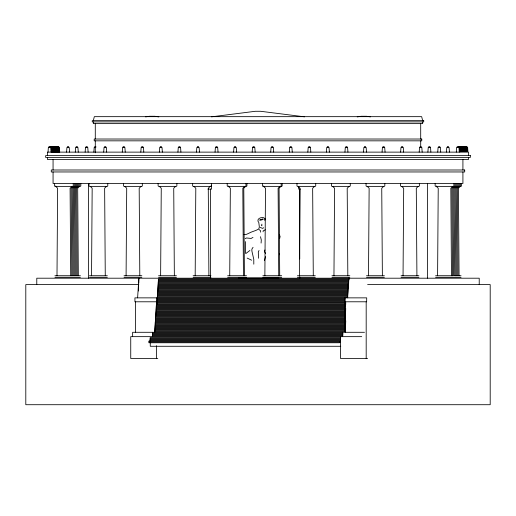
<?xml version="1.0" encoding="UTF-8"?>
<svg xmlns="http://www.w3.org/2000/svg" width="516" height="516" viewBox="0 0 516 516"><rect width="100%" height="100%" fill="white"/><g stroke="black" fill="none" stroke-linecap="round" stroke-linejoin="round"><path stroke-width="0.77" d="M56.999 275.725L57.624 188.256L55.76 186.379M91.545 275.725L92.171 188.256L90.306 186.379M126.091 275.725L126.71 188.256L124.853 186.379M160.631 275.725L161.256 188.256L159.399 186.379M195.177 275.725L195.803 188.256L193.939 186.379M229.723 275.725L230.349 188.256L228.485 186.379M264.869 275.725L265.501 188.256L263.618 186.379M299.415 275.725L300.041 188.256L298.164 186.379M333.955 275.725L334.587 188.256L332.704 186.379M368.501 275.725L369.133 188.256L367.25 186.379M403.048 275.725L403.68 188.256L401.796 186.379M437.594 275.725L438.226 188.256L436.343 186.379M245.429 241.598L245.584 253.214L245.874 253.511L249.873 250.479M279.408 254.756L279.472 253.414M137.611 297.861L138.849 278.201L138.849 283.013M347.41 297.861L348.655 278.201M261.09 243.075L261.302 239.985L260.49 236.721M48.027 152.123L48.369 147.46L59.372 147.46L59.714 152.123M66.583 152.123L66.925 147.46L69.228 147.46L69.57 152.123M75.284 152.123L75.626 147.46L77.929 147.46L78.271 152.123M85.14 152.123L85.482 147.46L87.784 147.46L88.126 152.123M93.841 152.123L94.189 147.46L95.905 147.46M103.697 152.123L104.039 147.46L106.341 147.46L106.683 152.123M122.253 152.123L122.602 147.46L124.898 147.46L125.24 152.123M140.816 152.123L141.158 147.46L143.454 147.46L143.803 152.123M159.373 152.123L159.715 147.46L162.018 147.46L162.359 152.123M177.93 152.123L178.272 147.46L180.574 147.46L180.916 152.123M196.486 152.123L196.835 147.46L199.131 147.46L199.473 152.123M215.049 152.123L215.391 147.46L217.688 147.46L218.036 152.123M233.606 152.123L233.948 147.46L236.251 147.46L236.592 152.123M252.163 152.123L252.505 147.46L254.807 147.46L255.149 152.123M270.719 152.123L271.061 147.46L273.364 147.46L273.706 152.123M289.276 152.123L289.624 147.46L291.921 147.46L292.262 152.123M307.839 152.123L308.181 147.46L310.477 147.46L310.825 152.123M326.396 152.123L326.738 147.46L329.04 147.46L329.382 152.123M344.952 152.123L345.294 147.46L347.597 147.46L347.939 152.123M363.509 152.123L363.857 147.46L366.154 147.46L366.495 152.123M382.066 152.123L382.414 147.46L384.71 147.46L385.059 152.123M400.629 152.123L400.971 147.46L403.267 147.46L403.615 152.123M419.185 152.123L419.527 147.46L421.83 147.46L422.172 152.123M427.887 152.123L428.235 147.46L430.531 147.46L430.873 152.123M437.742 152.123L438.084 147.46L440.387 147.46L440.728 152.123M446.443 152.123L446.792 147.46L449.088 147.46L449.436 152.123M456.299 152.123L456.647 147.46L467.644 147.46L467.902 152.123M263.096 231.8L263.186 230.871L265.314 229.788M264.489 260.657L265.508 256.562M93.319 120.654L94.325 116.661L421.662 116.661L422.662 120.654M261.941 224.15L261.477 225.556L262.051 225.769M262.889 218.939L262.122 219.81L259.767 220.371M279.749 238.263L280.117 236.309L279.317 234.883M253.053 247.306L251.86 249.164L251.898 251.086L253.782 259.387L253.801 264.179M264.895 249.976L264.424 251.479L265.656 253.633M263.682 227.737L262.65 228.382L260.193 227.472M71.956 186.379L70.092 188.256L70.718 275.725M73.04 186.379L71.176 188.256L71.801 275.725M74.123 186.379L72.266 188.256L72.885 275.725M75.213 186.379L73.349 188.256L73.975 275.725M76.297 186.379L74.433 188.256L75.059 275.725M77.381 186.379L75.523 188.256L76.142 275.725M78.471 186.379L76.607 188.256L77.232 275.725M79.554 186.379L77.69 188.256L78.316 275.725M106.496 186.379L104.638 188.256L105.264 275.725M141.042 186.379L139.185 188.256L139.804 275.725M175.588 186.379L173.731 188.256L174.35 275.725M210.135 186.379L208.27 188.256L208.896 275.725M244.681 186.379L242.817 188.256L243.442 275.725M245.655 186.379L243.791 188.256L244.416 275.725M279.988 186.379L278.105 188.256L278.737 275.725M280.968 186.379L279.085 188.256L279.711 275.725M314.534 186.379L312.651 188.256L313.283 275.725M349.08 186.379L347.197 188.256L347.829 275.725M383.627 186.379L381.743 188.256L382.375 275.725M418.173 186.379L416.289 188.256L416.915 275.725M452.713 186.379L450.836 188.256L451.461 275.725M453.803 186.379L451.919 188.256L452.551 275.725M454.886 186.379L453.003 188.256L453.635 275.725L435.601 275.725M455.97 186.379L454.086 188.256L454.719 275.725L454.293 275.725M457.06 186.379L455.177 188.256L455.809 275.725M458.143 186.379L456.26 188.256L456.892 275.725M459.227 186.379L457.344 188.256L457.976 275.725L455.015 275.725M460.317 186.379L458.434 188.256L459.059 275.725M72.788 186.379L73.233 185.947L73.233 183.483M73.872 186.379L74.317 185.947L74.317 183.483M74.955 186.379L75.401 185.947L75.401 183.483M76.046 186.379L76.491 185.947L76.491 183.483M77.129 186.379L77.574 185.947L77.574 183.483M78.213 186.379L78.658 185.947L78.658 183.483M79.296 186.379L79.741 185.947L79.741 183.483M245.513 186.379L245.958 185.947L245.958 183.483M280.73 186.379L281.175 185.947L281.175 183.483M453.454 186.379L453.899 185.947L453.899 183.483M454.544 186.379L454.989 185.947L454.989 183.483M455.628 186.379L456.073 185.947L456.073 183.483M456.712 186.379L457.157 185.947L457.157 183.483M457.802 186.379L458.247 185.947L458.247 183.483M458.885 186.379L459.33 185.947L459.33 183.483M459.969 186.379L460.414 185.947L460.414 183.483M259.122 250.692L258.458 251.092L258.322 252.221L258.477 258.245M245.261 238.656L246.422 237.979L251.144 238.437L252.975 237.392M259.825 219.687L262.644 219.113M357.214 116.9L361.187 116.268L366.521 116.268L370.449 116.887M145.583 116.887L149.511 116.268L154.845 116.268L158.818 116.9M211.444 116.842L255.349 111.288L260.683 111.288L304.588 116.842M244.016 234.38L246.255 234.438L248.66 233.367C251.744 231.471 255.659 230.981 258.761 228.949L259.355 227.053L258.793 222.454L257.91 221.074C257.523 218.081 261.418 217.21 263.657 217.688L265.514 219.236M95.944 146.615L94.731 146.615L94.731 147.46M460.356 152.123L460.143 146.615M460.936 152.123L460.724 146.615M461.517 152.123L461.265 147.46M462.097 152.123L461.846 147.46M462.678 152.123L462.459 146.615M463.258 152.123L463.039 146.615M463.839 152.123L463.62 146.615M464.419 152.123L464.168 147.46M465 152.123L464.748 147.46M465.58 152.123L465.329 147.46M466.161 152.123L465.942 146.615M466.741 152.123L466.522 146.615M467.322 152.123L467.07 147.46M211.07 185.296L211.592 185.296L211.592 189.114L207.961 189.114M300.235 189.114L298.68 189.114L298.68 186.824M54.928 275.725L80.386 275.725M89.474 275.725L107.328 275.725M124.021 275.725L141.874 275.725M158.567 275.725L176.42 275.725M193.107 275.725L210.967 275.725M227.653 275.725L246.487 275.725M262.876 275.725L281.704 275.725M297.422 275.725L315.276 275.725M331.962 275.725L349.822 275.725M366.508 275.725L384.368 275.725M401.055 275.725L418.908 275.725M458.26 275.725L461.052 275.725M54.928 277.279L80.386 277.279M89.474 277.279L107.328 277.279M124.021 277.279L141.874 277.279M158.567 277.279L176.42 277.279M193.107 277.279L210.967 277.279M227.653 277.279L246.487 277.279M262.876 277.279L281.704 277.279M297.422 277.279L315.276 277.279M331.962 277.279L349.822 277.279M366.508 277.279L384.368 277.279M401.055 277.279L418.908 277.279M435.601 277.279L461.052 277.279M238.811 277.943L278.556 277.943M349.003 279.072L158.438 279.072L158.438 279.949M348.945 279.949L158.38 279.949L158.328 281.691M158.328 280.82L348.893 280.82M348.835 281.691L158.27 281.691L158.109 285.18M158.219 282.562L348.784 282.562M158.16 283.439L348.726 283.439M158.109 284.31L348.674 284.31M138.849 284.613L25.8 284.613L25.8 404.712L490.2 404.712L490.2 284.613L367.611 284.613M348.616 285.18L158.051 285.18L157.999 286.928M157.999 286.051L348.564 286.051M348.506 286.928L157.941 286.928L157.78 290.418M157.89 287.799L348.455 287.799M157.832 288.67L348.397 288.67M157.78 289.541L348.345 289.541M348.287 290.418L157.722 290.418L157.67 292.159M157.67 291.288L348.236 291.288M348.177 292.159L157.612 292.159L157.451 295.649M157.561 293.03L348.126 293.03M157.503 293.907L348.068 293.907M157.451 294.778L348.016 294.778M347.958 295.649L157.393 295.649L157.283 298.267M157.341 296.519L347.907 296.519M157.283 297.397L347.849 297.397M156.903 297.861L134.928 297.861L134.928 301.789L156.845 301.789L156.845 297.861M345.333 298.267L157.232 298.267L157.064 301.757M157.174 299.138L345.333 299.138M157.122 300.009L345.275 300.009M157.064 300.886L345.223 300.886M156.954 302.628L345.862 302.628M345.862 303.505L156.903 303.505L156.903 304.375M156.38 304.375L345.804 304.375M345.281 305.246L156.329 305.246L156.161 308.736M156.271 306.117L345.23 306.117M156.219 306.994L345.172 306.994M156.161 307.865L345.12 307.865M345.817 308.736L156.109 308.736L156.051 310.484M156.051 309.606L345.817 309.606M345.759 310.484L156 310.484L156 311.354M345.707 311.354L155.942 311.354L155.78 314.844M155.89 312.225L345.649 312.225M155.832 313.096L345.597 313.096M155.78 313.973L345.539 313.973M345.488 314.844L155.722 314.844L155.671 316.585M155.671 315.715L345.43 315.715M345.378 316.585L155.613 316.585L155.451 320.075M155.561 317.463L345.32 317.463M155.503 318.333L345.268 318.333M155.451 319.204L345.21 319.204M345.159 320.075L155.393 320.075L155.342 321.823M155.342 320.952L345.849 320.952M345.849 321.823L155.284 321.823L155.123 325.312M155.232 322.694L345.797 322.694M155.174 323.564L345.739 323.564M155.123 324.441L345.688 324.441M345.63 325.312L155.064 325.312L155.013 327.054M155.013 326.183L345.578 326.183M345.52 327.054L154.955 327.054L154.794 330.55M154.903 327.931L345.468 327.931M154.845 328.802L345.41 328.802M154.794 329.672L345.359 329.672M345.301 330.55L154.736 330.55L154.684 332.291M154.684 331.42L345.249 331.42M364.483 332.291L132.638 332.291L132.638 336.651M152.523 333.162L343.088 333.162M343.037 334.039L152.472 334.039L152.362 336.651M152.413 334.91L342.979 334.91M152.362 335.781L342.927 335.781M361.735 336.651L130.742 336.651L130.742 358.491L157.806 358.491M340.766 337.529L150.201 337.529L150.04 341.018M150.15 338.399L340.715 338.399M150.091 339.27L340.657 339.27M150.04 340.141L340.605 340.141M340.605 341.018L148.976 341.018L148.976 341.889M340.547 341.889L148.918 341.889L148.918 342.759L339.483 342.759L339.483 341.889M340.766 346.281L150.259 346.281L150.259 342.269M367.611 358.491L340.547 358.491L340.547 336.651M247.158 258.077L251.634 260.199M259.116 229.607L260.554 230.742L260.593 232.174M264.843 220.274L263.811 219.21M436.239 185.947L436.684 186.379M263.405 185.947L263.85 186.379M228.182 185.947L228.633 186.379M55.567 185.947L56.018 186.379M458.943 147.46L459.285 152.123M58.792 147.46L59.134 152.123M58.553 152.123L58.243 146.615M57.973 152.123L57.663 146.615M57.392 152.123L57.083 146.615M56.47 147.46L56.812 152.123M55.889 147.46L56.231 152.123M55.651 152.123L55.347 146.615M55.07 152.123L54.767 146.615M54.49 152.123L54.186 146.615M53.567 147.46L53.909 152.123M52.987 147.46L53.329 152.123M52.748 152.123L52.445 146.615M52.174 152.123L51.864 146.615M51.594 152.123L51.284 146.615M50.665 147.46L51.013 152.123M479.222 284.613L479.222 278.201L36.778 278.201L36.778 284.613M468.56 152.123L468.56 155.626M468.56 157.412L468.56 159.45L47.427 159.45L47.427 157.412M467.103 147.46L467.103 146.615L457.189 146.615L457.189 147.46M465.361 146.615L465.361 147.46M464.781 146.615L464.781 147.46M464.2 146.615L464.2 147.46M462.917 159.45L462.917 169.996M462.917 171.957L462.917 183.483L53.064 183.483L53.064 171.957M461.878 146.615L461.878 147.46M461.504 183.483L461.504 185.947L461.052 186.379L435.601 186.379L435.156 185.947L435.156 183.483M461.304 146.615L461.304 147.46M459.562 146.615L459.866 152.123L47.427 152.123L47.427 155.626M458.982 146.615L458.982 147.46M458.402 146.615L458.402 147.46M448.546 147.46L448.546 146.615L447.333 146.615L447.333 147.46M439.845 147.46L439.845 146.615L438.632 146.615L438.632 147.46M429.989 147.46L429.989 146.615L428.777 146.615L428.777 147.46M427.525 183.483L427.525 278.201M422.662 121.899L422.662 123.621L93.319 123.621L93.319 121.899M421.282 147.46L421.282 146.615L420.076 146.615L420.076 147.46M420.701 123.621L420.701 139.023M420.701 140.836L420.701 146.415M419.36 183.483L419.36 185.947L418.908 186.379L401.055 186.379L400.61 185.947L400.61 183.483M402.725 147.46L402.725 146.615L401.512 146.615L401.512 147.46M384.813 183.483L384.813 185.947L384.368 186.379L366.508 186.379L366.063 185.947L366.063 183.483M384.168 147.46L384.168 146.615L382.956 146.615L382.956 147.46M366.186 301.789L366.186 358.491M365.612 147.46L365.612 146.615L364.399 146.615L364.399 147.46M350.267 183.483L350.267 185.947L349.822 186.379L331.962 186.379L331.517 185.947L331.517 183.483M349.003 278.201L349.003 279.756M347.049 147.46L347.049 146.615L345.843 146.615L345.843 147.46M345.191 301.789L345.191 332.291M344.727 301.789L344.727 297.861L366.708 297.861L366.65 301.789L157.012 301.757L156.954 303.505M342.443 332.291L342.443 336.651M328.492 147.46L328.492 146.615L327.279 146.615L327.279 147.46M315.721 183.483L315.721 185.947L315.276 186.379L297.422 186.379L296.977 185.947L296.977 183.483M309.935 147.46L309.935 146.615L308.723 146.615L308.723 147.46M299.744 189.114L299.744 258.942M299.744 276.595L299.744 278.201M291.379 147.46L291.379 146.615L290.166 146.615L290.166 147.46M282.149 183.483L282.149 185.947L281.704 186.379L262.876 186.379L262.431 185.947L262.431 183.483M272.822 147.46L272.822 146.615L271.61 146.615L271.61 147.46M254.259 147.46L254.259 146.615L253.053 146.615L253.053 147.46M246.932 183.483L246.932 185.947L246.487 186.379L227.653 186.379L227.208 185.947L227.208 183.483M235.702 147.46L235.702 146.615L234.49 146.615L234.49 147.46M217.146 147.46L217.146 146.615L215.933 146.615L215.933 147.46M211.412 183.483L211.412 185.947L210.967 186.379L193.107 186.379L192.661 185.947L192.661 183.483M210.58 189.114L210.58 278.201M198.589 147.46L198.589 146.615L197.376 146.615L197.376 147.46M180.032 147.46L180.032 146.615L178.82 146.615L178.82 147.46M176.865 183.483L176.865 185.947L176.42 186.379L158.567 186.379L158.122 185.947L158.122 183.483M161.469 147.46L161.469 146.615L160.263 146.615L160.263 147.46M156.38 301.789L156.38 309.774M156.38 345.714L156.38 358.491M152.581 332.291L152.523 334.039M142.913 147.46L142.913 146.615L141.7 146.615L141.7 147.46M142.319 183.483L142.319 185.947L141.874 186.379L124.021 186.379L123.576 185.947L123.576 183.483M138.514 284.613L138.514 291.005M135.392 301.789L135.392 332.291M124.356 147.46L124.356 146.615L123.143 146.615L123.143 147.46M107.773 183.483L107.773 185.947L107.328 186.379L89.474 186.379L89.029 185.947L89.029 183.483M105.799 147.46L105.799 146.615L104.587 146.615L104.587 147.46M95.286 123.621L95.286 139.023M95.286 140.836L95.286 152.788M88.475 183.483L88.475 278.201M87.236 147.46L87.236 146.615L86.03 146.615L86.03 147.46M80.831 183.483L80.831 185.947L80.386 186.379L54.928 186.379L54.483 185.947L54.483 183.483M77.387 147.46L77.387 146.615L76.174 146.615L76.174 147.46M68.68 147.46L68.68 146.615L67.467 146.615L67.467 147.46M58.824 147.46L58.824 146.615L48.91 146.615L48.91 147.46M56.508 146.615L56.508 147.46M55.928 146.615L55.928 147.46M53.606 146.615L53.606 147.46M53.064 159.45L53.064 169.996M53.025 146.615L53.025 147.46M50.703 146.615L50.703 147.46M50.123 146.615L50.123 147.46M423.733 120.654L92.254 120.654L92.254 121.899L423.733 121.899L423.733 120.654M421.765 139.023L94.215 139.023L94.215 140.836L421.765 140.836L421.765 139.023M470.34 155.626L45.647 155.626L45.647 157.412L470.34 157.412L470.34 155.626M464.703 169.996L51.284 169.996L51.284 171.957L464.703 171.957L464.703 169.996"/></g></svg>
